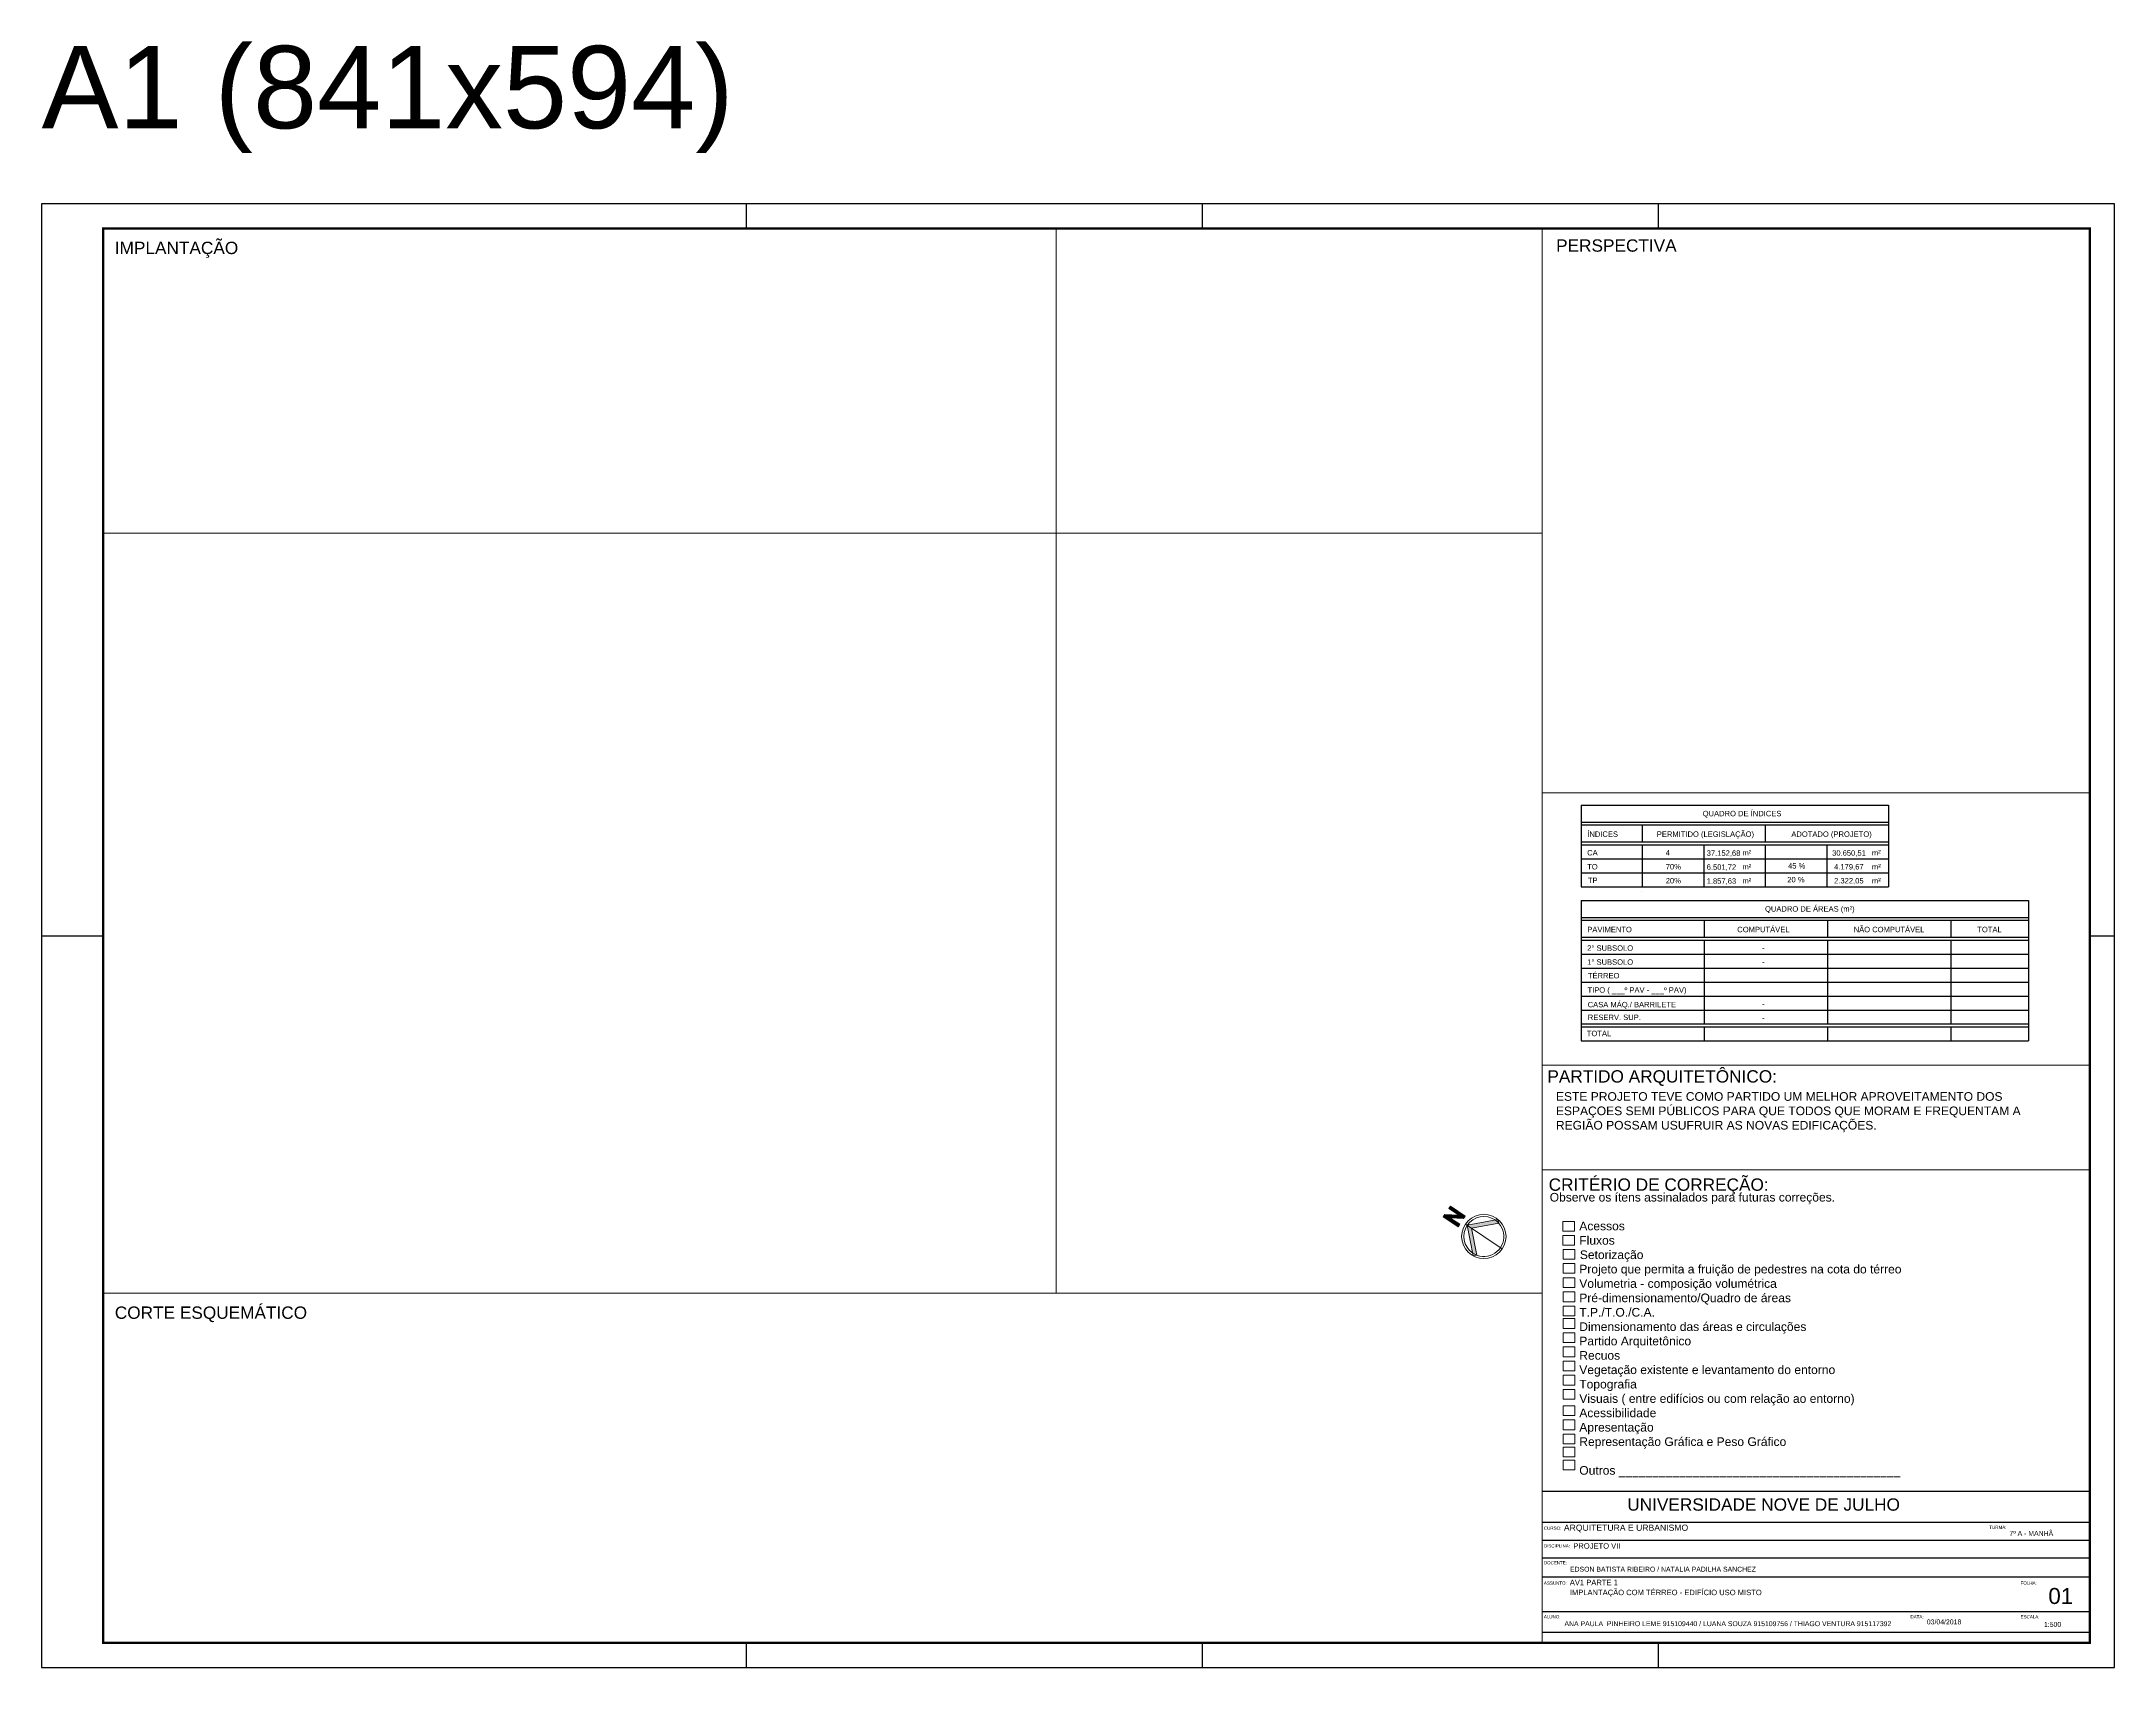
# Paper-space layout 'A1_1-500_MDC' of a CAD drawing. Header units: metres. Extents: x -265 to 576, y -74 to 586.
# The model-space entities are those that its viewports show. They can reach past a viewport. Long polylines and large blocks are cut down to what shows.
import ezdxf
from ezdxf.enums import TextEntityAlignment as Align

# ---------------------------------------------------------------- set-up
doc = ezdxf.new("R2010")
doc.units = ezdxf.units.M
doc.layers.get('0').update_dxf_attribs({"lineweight": 18})
doc.layers.add('100_SIST_VIARIO_MEIO_FIO', color=1, linetype='Continuous', lineweight=18)
doc.layers.add('352_HIDROG_INTERM_TOP', color=4, linetype='Continuous', lineweight=18)
doc.layers.add('ARQ-FOLHA', color=7, linetype='Continuous')
doc.styles.add('arial', font='arial.ttf')
doc.styles.get("Standard").update_dxf_attribs({"font": 'arial.ttf'})

# ---------------------------------------------------------------- blocks, each defined once
blk = doc.blocks.new('FOLHA A1')
at = {"layer": 'ARQ-FOLHA'}
for p, q in [((841, 0), (0, 0)), ((0, 0), (0, -594)), ((286, -10), (286, 0)), ((471, -10), (471, 0)), ((656, -10), (656, 0)), ((841, -594), (841, 0)), ((0, -297), (25, -297)), ((831, -297), (841, -297)), ((286, -594), (286, -584)), ((471, -594), (471, -584)), ((656, -594), (656, -584)), ((0, -594), (841, -594))]:
    blk.add_line(p, q, dxfattribs=at)
at = {"layer": 'ARQ-FOLHA', "const_width": 1}
blk.add_lwpolyline([(25, -10), (25, -584), (831, -584), (831, -10), (25, -10)], dxfattribs=at)
blk = doc.blocks.new('*U4', base_point=(-1.49, -0.04))
at = {"color": 0}
blk.add_solid([(-1.49, -0.04), (-1.32, -0.22), (0, 1.45), (0, 1.1)], dxfattribs=at)
blk = doc.blocks.new('*U5', base_point=(0, 1.45))
at = {"color": 0}
blk.add_solid([(0, 1.45), (0, 1.1), (1.49, -0.04), (1.32, -0.22)], dxfattribs=at)
blk = doc.blocks.new('NORTE')
blk.add_line((317.3, 106.27), (322.35, 89))
for points in [[(314.23, 107.32), (312.19, 114.22), (313.36, 114.57), (317.44, 110.78), (316.09, 115.38), (317.26, 115.72), (319.31, 108.82), (318.13, 108.47), (314.05, 112.26), (315.41, 107.67)], [(312.78, 93.57), (311.47, 94.29), (317.55, 105.41), (328.66, 99.33), (327.94, 98.01), (318.14, 103.37)]]:
    blk.add_lwpolyline(points, close=True)
blk.add_circle((319.82, 97.64), 9)
for start, end in [(16.3167, 196.3167), (196.3167, 16.3167)]:
    blk.add_arc((319.82, 97.64), 8.1, start, end)
for points in [[(312.19, 114.22), (314.05, 112.26), (313.36, 114.57), (314.73, 113.3)], [(315.41, 107.67), (314.23, 107.32), (314.05, 112.26), (312.19, 114.22)], [(314.73, 113.3), (317.44, 110.78), (314.05, 112.26), (316.76, 109.74)], [(316.09, 115.38), (317.26, 115.72), (317.44, 110.78), (319.31, 108.82)], [(317.44, 110.78), (319.31, 108.82), (316.76, 109.74), (318.13, 108.47)]]:
    blk.add_solid(points)
at = {"xscale": 5.999999999999999, "yscale": 5.999999999999999, "zscale": 5.999999999999999, "rotation": 16.31670358720263}
for name, p in [('*U4', (311.47, 94.29)), ('*U5', (317.55, 105.41))]:
    blk.add_blockref(name, p, dxfattribs=at)

msp = doc.modelspace()

# ---------------------------------------------------------------- linework, layer by layer
at = {"layer": '352_HIDROG_INTERM_TOP', "color": 3}
for points in [[(325735.182, 7392873.71), (326155.682, 7392873.71), (326155.682, 7393170.71), (325735.182, 7393170.71)], [(326155.682, 7392873.71), (326576.182, 7392873.71), (326576.182, 7393170.71), (326155.682, 7393170.71)], [(325735.182, 7392576.71), (326155.682, 7392576.71), (326155.682, 7392873.71), (325735.182, 7392873.71)], [(326155.682, 7392576.71), (326576.182, 7392576.71), (326576.182, 7392873.71), (326155.682, 7392873.71)]]:
    msp.add_lwpolyline(points, close=True, dxfattribs=at)

psp = doc.layouts.new('A1_1-500_MDC')

# ---------------------------------------------------------------- linework, layer by layer
for p, q in [((566, 281.44), (343.82, 281.44)), ((566, 170.84), (343.82, 170.84))]:
    psp.add_line(p, q)
for points in [[(391, 510.42), (566, 510.42), (566, 510.42), (391, 510.42)], [(343.82, 128.43), (566, 128.43), (566, -2.19), (343.82, -2.19)], [(352.12, 107.49), (356.87, 107.49), (356.87, 103.52), (352.12, 103.52)], [(352.12, 101.75), (356.87, 101.75), (356.87, 97.77), (352.12, 97.77)], [(352.31, 96.12), (357.06, 96.12), (357.06, 92.15), (352.31, 92.15)], [(352.31, 90.38), (357.06, 90.38), (357.06, 86.4), (352.31, 86.4)], [(352.31, 84.63), (357.06, 84.63), (357.06, 80.65), (352.31, 80.65)], [(352.31, 78.88), (357.06, 78.88), (357.06, 74.9), (352.31, 74.9)], [(352.31, 73.13), (357.06, 73.13), (357.06, 69.15), (352.31, 69.15)], [(352.31, 68.01), (357.06, 68.01), (357.06, 64.04), (352.31, 64.04)], [(352.31, 62.27), (357.06, 62.27), (357.06, 58.29), (352.31, 58.29)], [(352.31, 56.52), (357.06, 56.52), (357.06, 52.54), (352.31, 52.54)], [(352.31, 50.77), (357.06, 50.77), (357.06, 46.79), (352.31, 46.79)], [(352.31, 45.02), (357.06, 45.02), (357.06, 41.04), (352.31, 41.04)], [(352.31, 39.27), (357.06, 39.27), (357.06, 35.29), (352.31, 35.29)], [(352.31, 32.66), (357.06, 32.66), (357.06, 28.69), (352.31, 28.69)], [(352.31, 26.91), (357.06, 26.91), (357.06, 22.94), (352.31, 22.94)], [(352.31, 21.16), (357.06, 21.16), (357.06, 17.19), (352.31, 17.19)], [(352.31, 15.84), (357.06, 15.84), (357.06, 11.87), (352.31, 11.87)], [(352.31, 10.58), (357.06, 10.58), (357.06, 6.61), (352.31, 6.61)]]:
    psp.add_lwpolyline(points, close=True)
at = {"layer": 'ARQ-FOLHA'}
for p, q in [((359.59, 276.38), (484.32, 276.38)), ((359.59, 276.38), (359.59, 243.3)), ((359.59, 269.54), (484.32, 269.54)), ((484.32, 276.38), (484.32, 243.3)), ((359.59, 268.34), (484.32, 268.34)), ((359.59, 261.51), (484.32, 261.51)), ((384.32, 268.34), (384.32, 261.51)), ((434.32, 268.34), (434.32, 261.51)), ((359.59, 260.31), (484.32, 260.31)), ((359.59, 260.31), (484.32, 260.31)), ((359.59, 254.64), (484.32, 254.64)), ((384.32, 260.31), (384.32, 243.3)), ((409.32, 260.31), (409.32, 243.3)), ((434.32, 260.31), (434.32, 243.3)), ((459.32, 260.31), (459.32, 243.3)), ((359.59, 248.97), (484.32, 248.97)), ((359.59, 248.97), (484.32, 248.97)), ((359.59, 243.3), (484.32, 243.3)), ((359.59, 243.3), (484.32, 243.3)), ((359.59, 237.68), (541.1, 237.68)), ((359.59, 237.68), (359.59, 180.72)), ((384.1, 241.55), (384.1, 241.55)), ((541.1, 237.68), (541.1, 180.72)), ((359.59, 230.85), (541.1, 230.85)), ((359.59, 229.65), (541.1, 229.65)), ((409.59, 229.65), (409.59, 222.81)), ((459.59, 229.65), (459.59, 222.81)), ((509.59, 229.65), (509.59, 222.81)), ((359.59, 222.81), (541.1, 222.81)), ((359.59, 221.61), (541.1, 221.61)), ((359.59, 221.61), (541.1, 221.61)), ((409.59, 221.61), (409.59, 187.59)), ((459.59, 221.61), (459.59, 187.59)), ((509.59, 221.61), (509.59, 187.59)), ((359.59, 215.94), (541.1, 215.94)), ((359.59, 210.27), (541.1, 210.27)), ((359.59, 210.27), (541.1, 210.27)), ((359.59, 204.6), (541.1, 204.6)), ((359.59, 204.6), (541.1, 204.6)), ((359.59, 198.93), (541.1, 198.93)), ((359.59, 193.26), (541.1, 193.26)), ((359.59, 187.59), (541.1, 187.59)), ((359.59, 187.59), (541.1, 187.59)), ((359.59, 186.39), (541.1, 186.39)), ((359.59, 186.39), (541.1, 186.39)), ((409.59, 186.39), (409.59, 181.92)), ((409.59, 186.39), (409.59, 180.72)), ((459.59, 186.39), (459.59, 181.92)), ((459.59, 186.39), (459.59, 180.72)), ((509.59, 186.39), (509.59, 181.92)), ((509.59, 186.39), (509.59, 180.72)), ((359.59, 180.72), (541.1, 180.72)), ((566, -2.19), (343.82, -2.19)), ((566, -14.76), (343.66, -14.76)), ((566, -21.96), (343.66, -21.96)), ((566, -29.16), (343.66, -29.16)), ((566, -36.86), (343.66, -36.86)), ((566, -50.99), (343.66, -50.99)), ((566, -59.39), (343.82, -59.39))]:
    psp.add_line(p, q, dxfattribs=at)

# ---------------------------------------------------------------- block references
at = {"layer": '100_SIST_VIARIO_MEIO_FIO', "rotation": 39.51335309685359}
psp.add_blockref('NORTE', (135.53, -177.46), dxfattribs=at)
at = {"layer": 'ARQ-FOLHA'}
psp.add_blockref('FOLHA A1', (-265, 520.42), dxfattribs=at)

# ---------------------------------------------------------------- texts
at = {"insert": (346.86, 119.03), "char_height": 3, "attachment_point": 1}
psp.add_mtext_dynamic_manual_height_columns('{\\fArial|b0|i0|c0|p34;\\H1.1667x;Observe os ítens assinalados para futuras correções.\\P^I\\P^IAcessos \\P^IFluxos \\P         Setorização\\P^IProjeto que permita a fruição de pedestres na cota do térreo\\P^IVolumetria - composição volumétrica\\P^IPré-dimensionamento/Quadro de áreas\\P^IT.P./T.O./C.A.\\P^IDimensionamento das áreas e circulações\\P^IPartido Arquitetônico\\P^IRecuos\\P^IVegetação existente e levantamento do entorno\\P^ITopografia\\P^IVisuais ( entre edifícios ou com relação ao entorno)\\P^IAcessibilidade\\P^IApresentação\\P^IRepresentação Gráfica e Peso Gráfico\\P^I\\P^IOutros __________________________________________\\P^I\\P^I\\P}^I', width=166.7927, gutter_width=12.5, heights=[140.35], dxfattribs=at)
at = {"layer": 'ARQ-FOLHA', "style": 'arial'}
for s, height, p in [('A1 (841x594)', 33.4769, (-264.94, 551.05)), ('IMPLANTAÇÃO', 5, (-235.24, 500.03)), ('PERSPECTIVA', 5, (349.46, 500.99)), ('QUADRO DE ÍNDICES ', 2.2, (408.93, 271.88)), ('ÍNDICES', 2.2, (362.1, 263.53)), ('PERMITIDO (LEGISLAÇÃO)', 2.2, (390.31, 263.53)), ('ADOTADO (PROJETO)', 2.2, (444.9, 263.53)), ('TO', 2.2, (362.06, 250.3)), ('CA ', 2.2, (362.06, 255.98)), ('4', 2.2, (393.94, 255.98)), ('70%%%', 2.2, (393.94, 250.31)), ('37.152,68', 2.2, (410.54, 255.83)), ('6.501,72', 2.2, (410.54, 250.16)), ('               m²', 2.2, (412.22, 255.98)), ('               m²', 2.2, (412.22, 250.31)), ('      45 %%%', 2.2, (438.44, 250.66)), ('30.650,51', 2.2, (461.43, 255.88)), ('4.179,67', 2.2, (462.24, 250.29)), ('                  m²', 2.2, (462.22, 255.98)), ('                  m²', 2.2, (462.22, 250.31)), ('TP', 2.2, (362.35, 244.79)), ('20%%%', 2.2, (393.94, 244.64)), ('1.857,63', 2.2, (410.54, 244.49)), ('               m²', 2.2, (412.22, 244.64)), ('     20 %%%', 2.2, (438.97, 245.05)), ('2.322,05', 2.2, (462.24, 244.62)), ('                  m²', 2.2, (462.22, 244.64)), ('QUADRO DE ÁREAS (m²)', 2.2, (434.21, 233.19)), ('COMPUTÁVEL', 2.2, (422.96, 224.83)), ('NÃO COMPUTÁVEL', 2.2, (470.18, 224.83)), ('2%%D SUBSOLO', 2.2, (362.06, 217.29)), ('PAVIMENTO', 2.2, (362.1, 224.83)), ('TOTAL', 2.2, (520.33, 224.83)), ('1%%D SUBSOLO', 2.2, (362.06, 211.61)), ('TIPO ( ___º PAV - ___º PAV)', 2.2, (362.2, 200.28)), ('TÉRREO', 2.2, (362.35, 206.09)), ('CASA MÁQ./ BARRILETE', 2.2, (362.27, 194.35)), ('RESERV. SUP.', 2.2, (362.33, 189.19)), ('TOTAL', 2.2, (361.91, 182.64)), ('PARTIDO ARQUITETÔNICO: ', 5, (345.92, 163.82)), ('CRITÉRIO DE CORREÇÃO:', 5, (346.44, 119.9)), ('CORTE ESQUEMÁTICO', 5, (-235.24, 67.94)), ('UNIVERSIDADE NOVE DE JULHO ', 5, (378.33, -9.92)), ('CURSO:', 1.3, (344.49, -17.66)), ('ARQUITETURA E URBANISMO', 2.5, (352.61, -18.08)), ('TURMA:', 1.3, (525.2, -17.3)), ('DISCIPLINA:', 1.3, (344.49, -24.86)), ('PROJETO VII ', 2.2, (356.42, -25.33)), ('7º A - MANHÃ', 2, (533.33, -20.14)), ('DOCENTE:', 1.3, (344.49, -31.7)), ('EDSON BATISTA RIBEIRO / NATALIA PADILHA SANCHEZ ', 2, (355.08, -34.67)), ('ASSUNTO:', 1.3, (344.49, -39.95)), ('AV1 PARTE 1  ', 2.2, (355.02, -40.15)), ('IMPLANTAÇÃO COM TÉRREO - EDIFÍCIO USO MISTO', 2.2, (355.02, -44.2)), ('FOLHA:', 1.3, (537.92, -39.95)), ('ALUNO:', 1.3, (344.49, -53.62)), ('ANA PAULA  PINHEIRO LEME 915109440 / LUANA SOUZA 915109756 / THIAGO VENTURA 915117392', 2, (352.84, -56.77)), ('DATA:', 1.3, (493.19, -53.62)), ('03/04/2018', 2, (499.85, -56.05)), ('ESCALA:', 1.3, (537.89, -53.62)), ('1:500', 2, (547.38, -57.07))]:
    psp.add_text(s, height=height, dxfattribs=at).set_placement(p)
for p in [(434.05, 217.26), (434.05, 211.59), (434.05, 194.58), (434.05, 188.91)]:
    psp.add_text('-', height=2.2, dxfattribs=at).set_placement(p, align=Align.RIGHT)
at = {"layer": 'ARQ-FOLHA', "insert": (349.38, 159.92), "char_height": 3.5, "width": 206.5227, "attachment_point": 1}
psp.add_mtext('ESTE PROJETO TEVE COMO PARTIDO UM MELHOR APROVEITAMENTO DOS ESPAÇOES SEMI PÚBLICOS PARA QUE TODOS QUE MORAM E FREQUENTAM A {\\H1.51015x; }REGIÃO POSSAM USUFRUIR AS NOVAS EDIFICAÇÕES.{\\H1.40933x; }', dxfattribs=at)
at = {"layer": 'ARQ-FOLHA', "style": 'arial'}
psp.add_attdef('01', (549.14, -47.79), '01', height=6.5, dxfattribs=at)

# ---------------------------------------------------------------- viewports
at = {"layer": '0'}
psp.add_viewport(center=(51.91, 294.38), size=(583.82, 432.0923), view_center_point=(326108.337, 7392827.493), view_height=216.04615, dxfattribs=at)
psp.add_viewport(center=(51.91, 7.38), size=(583.82, 141.9077), view_center_point=(1373.433, -485.231), view_height=35.47692, status=3, dxfattribs=at)

doc.saveas('drawing.dxf')
